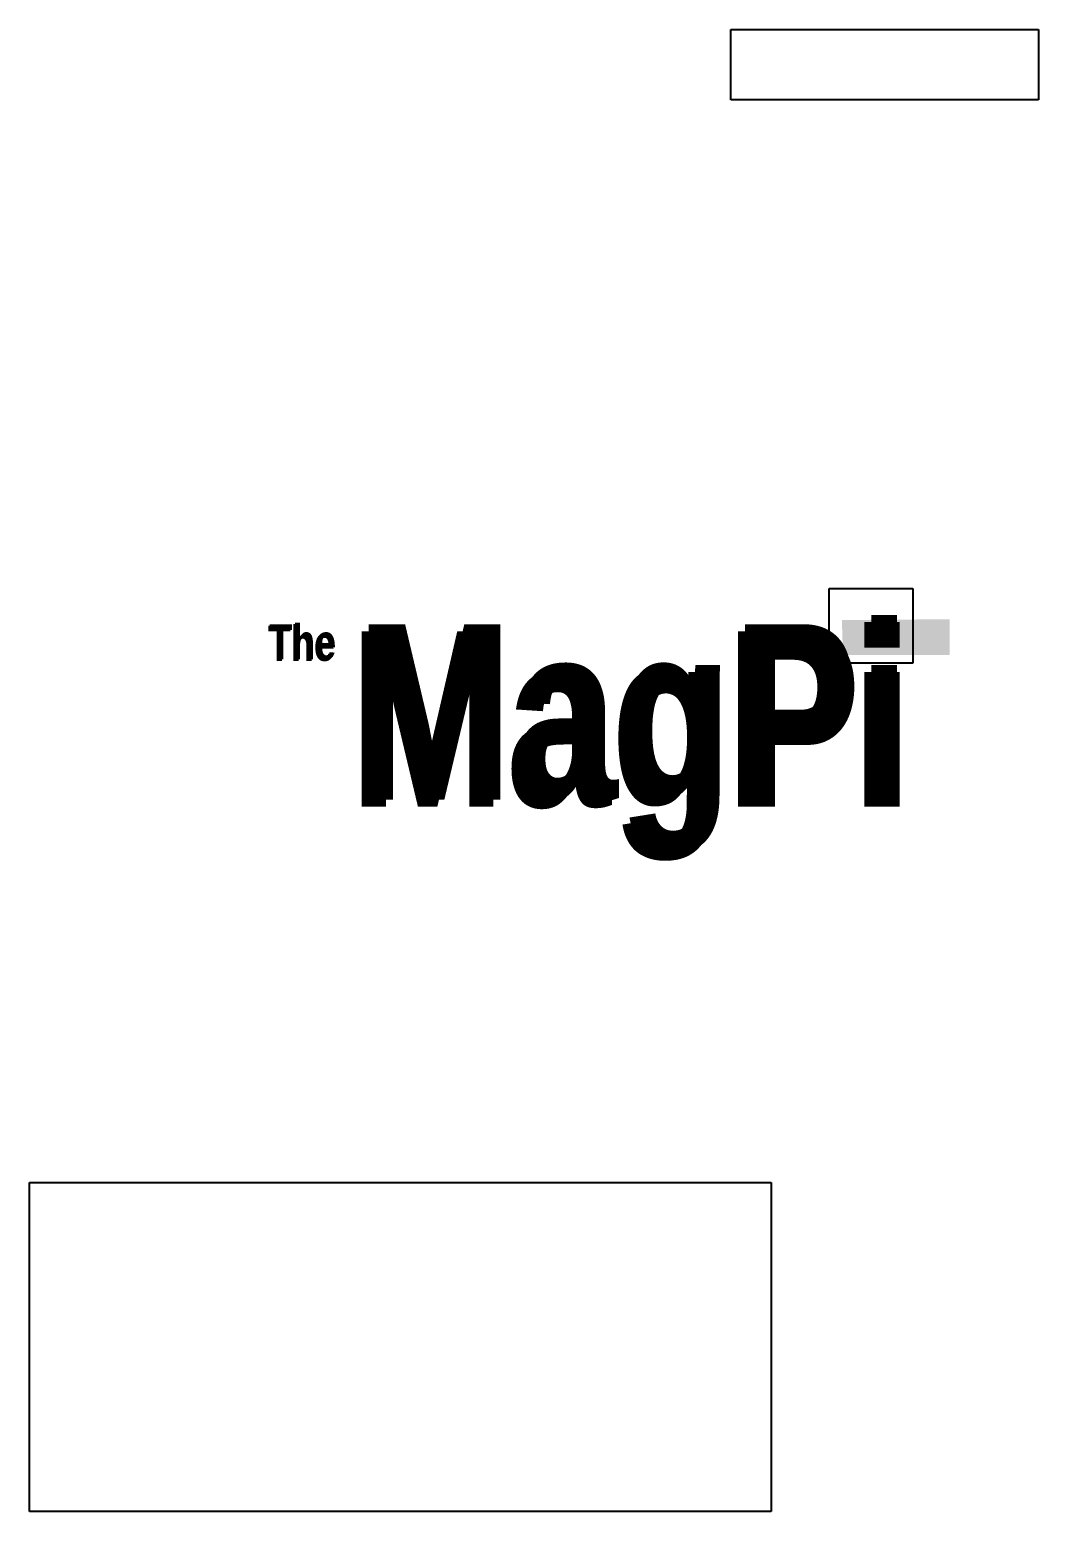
# Model space of a CAD drawing. Header units: millimetres. Extents: x 471 to 1044, y 7 to 541.
# Drawn here: x 567.1 to 710.8, y 85.9 to 297 of the extents above; entities that cross this region are included whole.
import ezdxf

# ---------------------------------------------------------------- set-up
doc = ezdxf.new("R2010")
doc.units = ezdxf.units.MM
for name, color, linetype in [('Background Fill', 3, 'Continuous'), ('Images', 7, 'Continuous'), ('Text', 7, 'Continuous')]:
    doc.layers.add(name, color=color, linetype=linetype)
doc.styles.get("Standard").update_dxf_attribs({"font": 'arial.ttf'})
picture_1 = doc.add_image_def('image1.png', size_in_pixel=(1000, 890))
picture_2 = doc.add_image_def('image3.png', size_in_pixel=(1746, 774))
picture_3 = doc.add_image_def('image4.jpg', size_in_pixel=(574, 131))

msp = doc.modelspace()

# ---------------------------------------------------------------- hatches: boundary and pattern name
at = {"layer": 'Background Fill'}
h = msp.add_hatch(color=154, dxfattribs=at)
h.dxf.hatch_style = 1
h.paths.add_polyline_path([(698.21, 212.99), (682.84, 212.88), (683, 207.9), (698.21, 207.88)])

# ---------------------------------------------------------------- texts
at = {"layer": 'Text', "color": 252, "attachment_point": 1}
for s, width, insert, char_height in [('{\\fImpact|b0|i0|c0|p34;MagPi}', 79.2556, (613.63, 212.28), 25), ('{\\fImpact|b0|i0|c0|p34;The}', 9.5901, (601.23, 212.26), 5)]:
    msp.add_mtext_dynamic_manual_height_columns(s, width=width, gutter_width=12.5, heights=[0], dxfattribs=dict(at, insert=insert, char_height=char_height))
at = {"layer": 'Text', "color": 255, "attachment_point": 1}
for s, width, insert, char_height in [('{\\fImpact|b0|i0|c0|p34;The}', 9.5901, (601.03, 212.06), 5), ('{\\fImpact|b0|i0|c0|p34;MagPi}', 79.2556, (612.63, 211.28), 25), ('{\\fImpact|b0|i0|c0|p34;\\C22;\\c12999;Pi}', 79.2556, (667.64, 211.28), 25)]:
    msp.add_mtext_dynamic_manual_height_columns(s, width=width, gutter_width=12.5, heights=[0], dxfattribs=dict(at, insert=insert, char_height=char_height))

# ---------------------------------------------------------------- pictures from other files: only their frames are drawn
at = {"layer": 'Images'}
image = msp.add_image(picture_3, insert=(667.03, 287), size_in_units=(43.82, 10), dxfattribs=at)
image.dxf.flags = 7
image = msp.add_image(picture_1, insert=(681.04, 206.75), size_in_units=(11.93, 10.62), dxfattribs=at)
image.dxf.flags = 15
image = msp.add_image(picture_2, insert=(567.07, 85.88), size_in_units=(105.69, 46.85), dxfattribs=at)
image.dxf.flags = 15

doc.saveas('drawing.dxf')
